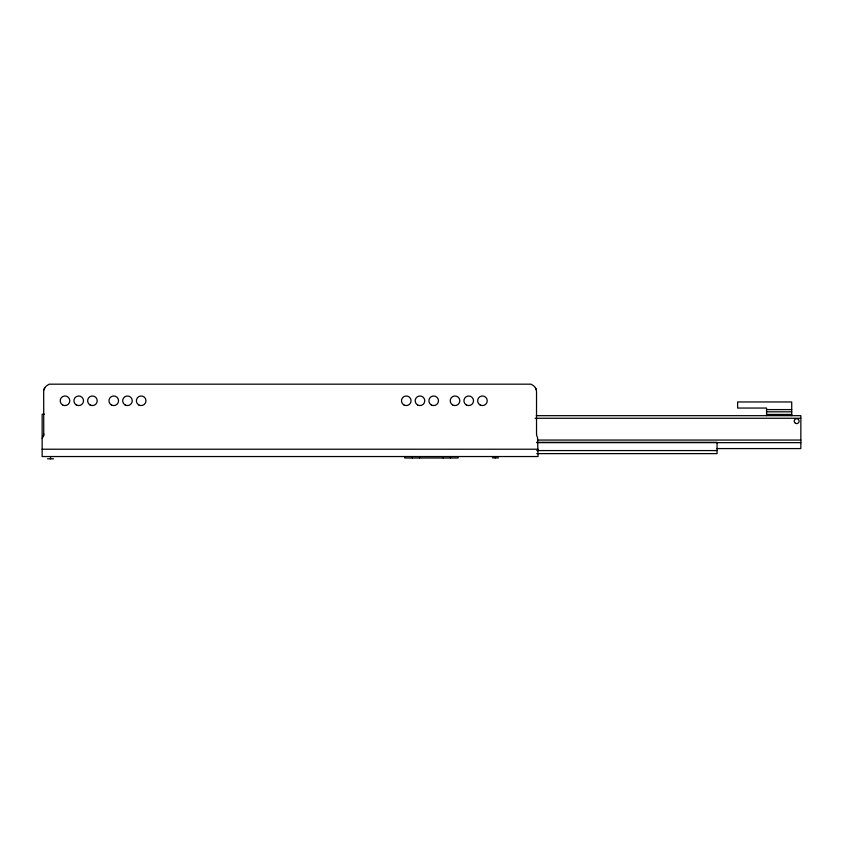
<?xml version="1.0" encoding="UTF-8"?>
<svg xmlns="http://www.w3.org/2000/svg" width="843" height="843" viewBox="0 0 843 843"><rect width="100%" height="100%" fill="white"/><g stroke="black" fill="none" stroke-linecap="round" stroke-linejoin="round"><path stroke-width="1.26" d="M42.15 438.36L42.656 437.496A7.619 7.619 0 0 0 43.678 433.681M766.572 409.582L791.714 409.582M766.572 411.805L791.714 411.805M44.437 414.187L42.15 414.187L42.15 456.537L538.045 456.537L537.549 437.496A7.619 7.619 0 0 1 536.527 433.692L536.527 391.795A7.619 7.619 0 0 0 532.713 385.198L530.942 384.176L49.252 384.176L47.482 385.198A7.619 7.619 0 0 0 43.678 391.795L43.752 435.831M766.572 414.429L791.714 414.429M766.572 414.914L791.714 414.914M536.264 415.673L800.85 415.673L800.85 448.581L716.603 448.581M535.168 418.265L800.85 418.265M537.802 440.057L800.85 440.057M536.759 442.322L717.056 442.322L717.056 453.618L536.759 453.618M536.78 442.649L800.85 442.649M42.15 449.224L538.045 449.224M536.759 450.573L717.056 450.573M492.344 457.907L498.434 457.907M47.482 458.824L53.573 458.824M791.714 415.673L791.714 401.963L737.625 401.963L737.625 408.054L766.572 408.054L766.572 415.673M495.389 456.537L495.389 457.907M458.065 456.537L458.065 457.991L404.745 457.991L404.745 456.537M450.447 456.537L450.447 457.991M443.207 457.169L443.207 457.991M419.593 457.169L419.593 457.991M412.364 456.537L412.364 457.991M50.527 456.537L50.527 458.824M43.931 389.824A9.431 8.251 0 0 1 44.742 387.906M535.463 387.906A9.431 8.251 0 0 1 536.264 389.824M466.327 404.935A4.795 4.795 0 0 0 473.524 400.783A4.795 4.795 0 0 0 466.327 396.621A4.795 4.795 0 0 0 466.327 404.935M480.036 404.935A4.795 4.795 0 0 0 487.243 400.783A4.795 4.795 0 0 0 480.036 396.621A4.795 4.795 0 0 0 480.036 404.935M452.617 404.935A4.795 4.795 0 0 0 459.814 400.783A4.795 4.795 0 0 0 452.617 396.621A4.795 4.795 0 0 0 452.617 404.935M403.871 404.935A4.795 4.795 0 0 0 411.068 400.783A4.795 4.795 0 0 0 403.871 396.621A4.795 4.795 0 0 0 403.871 404.935M62.603 404.935A4.795 4.795 0 0 0 69.8 400.783A4.795 4.795 0 0 0 62.603 396.621A4.795 4.795 0 0 0 62.603 404.935M76.313 404.935A4.795 4.795 0 0 0 83.51 400.783A4.795 4.795 0 0 0 76.313 396.621A4.795 4.795 0 0 0 76.313 404.935M90.022 404.935A4.795 4.795 0 0 0 97.23 400.783A4.795 4.795 0 0 0 90.022 396.621A4.795 4.795 0 0 0 90.022 404.935M111.35 404.935A4.795 4.795 0 0 0 118.557 400.783A4.795 4.795 0 0 0 111.35 396.621A4.795 4.795 0 0 0 111.35 404.935M125.07 404.935A4.795 4.795 0 0 0 132.267 400.783A4.795 4.795 0 0 0 125.07 396.621A4.795 4.795 0 0 0 125.07 404.935M138.779 404.935A4.795 4.795 0 0 0 145.976 400.783A4.795 4.795 0 0 0 138.779 396.621A4.795 4.795 0 0 0 138.779 404.935M431.289 404.935A4.795 4.795 0 0 0 438.486 400.783A4.795 4.795 0 0 0 431.289 396.621A4.795 4.795 0 0 0 431.289 404.935M417.58 404.935A4.795 4.795 0 0 0 424.777 400.783A4.795 4.795 0 0 0 417.58 396.621A4.795 4.795 0 0 0 417.58 404.935M795.444 423.27A2.434 2.434 0 0 0 799.101 421.152A2.434 2.434 0 0 0 795.444 419.045A2.434 2.434 0 0 0 795.444 423.27"/></g></svg>
